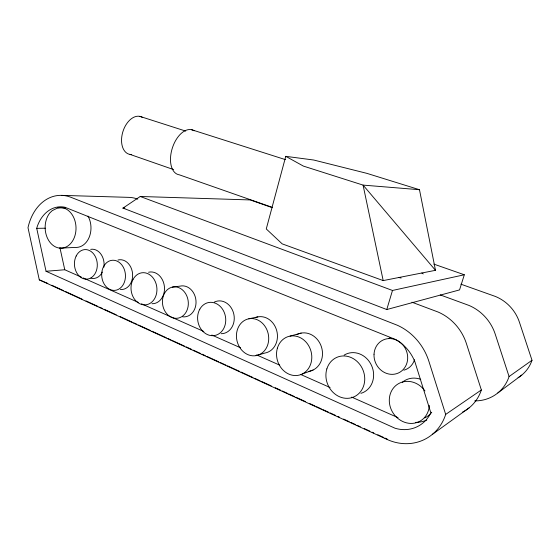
<?xml version="1.0" encoding="UTF-8"?>
<svg xmlns="http://www.w3.org/2000/svg" width="560" height="560" viewBox="0 0 560 560"><rect width="100%" height="100%" fill="white"/><g stroke="black" fill="none" stroke-linecap="round" stroke-linejoin="round"><path stroke-width="0.84" d="M285.761 156.338L266.266 228.949L282.184 243.866L383.194 280.588L435.477 270.319L419.482 189.714L366.898 173.362L313.754 160.027L285.761 156.338L303.394 166.096L363.069 185.101L419.482 189.714M36.722 228.354L37.121 226.919A34.888 26.446 87 0 1 65.023 207.277L395.409 339.437A40.845 36.715 64.4 0 1 414.967 362.005L430.836 412.811A35.434 31.808 60.2 0 1 395.01 428.218L46.046 271.271L36.722 228.354L45.311 228.2M386.764 309.533L392.483 290.465L464.317 274.771L459.55 289.912L386.764 309.533L123.018 208.103L140.231 196.483L250.243 199.941L272.475 207.711M497.868 392.917L521.773 375.088M432.278 434.441L469.308 407.722M474.754 400.89A40.32 37.485 50.7 0 0 509.075 376.558L532 360.269L519.435 322.245A40.229 38.045 49.7 0 0 495.46 296.478L460.894 284.172M445.683 414.414L428.918 361.403A54.978 49.434 64.4 0 0 397.376 325.269L70.917 197.302A46.298 35.105 87 0 0 28 227.703L39.284 279.839L386.953 439.39A49.847 44.751 60.2 0 0 445.683 414.414L481.355 389.956L466.41 343.574A48.461 44.639 60.5 0 0 438.123 312.046L411.929 302.204M57.813 207.872L52.227 210.637L49.833 212.919A20.356 15.428 87.8 0 0 52.675 245.084A20.356 15.428 87.8 0 0 75.439 233.8A20.356 15.428 87.8 0 0 60.781 207.494L57.813 207.872L65.415 207.956M302.232 374.003L313.096 370.034M256.025 355.649A18.774 15.995 77.3 0 0 264.516 325.619A18.774 15.995 77.3 0 0 237.195 330.323A18.774 15.995 77.3 0 0 256.025 355.649L264.922 353.045A18.424 15.792 77.1 0 0 276.731 330.666A18.424 15.792 77.1 0 0 255.444 317.59M290.087 336.098L301.189 333.095M248.815 318.801L257.817 316.89M172.312 287.112L180.173 286.111A15.568 12.782 82.1 0 1 195.979 300.678A15.568 12.782 82.1 0 1 182.672 316.827M39.284 279.839L47.838 283.43M46.046 271.271L64.764 269.759L81.543 277.207M60.046 248.157L75.187 247.422A19.901 15.246 87.8 0 0 89.222 237.209A19.901 15.246 87.8 0 0 88.011 216.09M61.768 195.37L129.115 197.372A41.685 33.138 87.1 0 1 137.739 199.129M398.748 277.529L401.135 278.033M191.527 129.689L285.488 159.649M139.923 116.389L185.724 131.089M130.053 154.42L173.6 169.582M272.384 207.41L179.375 174.832A23.429 13.44 -72.4 0 1 172.522 147.504A23.429 13.44 -72.4 0 1 194.124 130.788M433.853 264.117L464.317 274.771M440.23 294.91L468.944 305.417A44.541 41.615 55.5 0 1 495.243 334.187L509.075 376.558M140.231 196.483L392.483 290.465M83.146 277.914L138.292 302.393M141.484 303.814L203.826 331.478M211.82 335.027L240.59 347.795M256.578 354.893L279.755 365.176M300.531 374.402L330.106 387.527M351.68 397.103L398.041 417.676M51.814 285.257L63.735 290.724M65.331 291.459L82.026 299.117M86.002 300.937L97.923 306.404M99.519 307.139L102.697 308.595M104.286 309.323L116.214 314.797M120.19 316.617L132.111 322.091M133.707 322.819L136.885 324.275M138.474 325.003L150.402 330.477M151.991 331.205L166.299 337.771M167.895 338.499L171.073 339.955M172.662 340.69L184.59 346.157M186.179 346.885L191.744 349.44M193.333 350.168L200.487 353.451M202.083 354.179L205.261 355.635M206.85 356.37L218.778 361.837M220.367 362.565L225.932 365.12M227.521 365.848L239.449 371.322M241.038 372.05L252.966 377.517M254.555 378.245L260.12 380.8M261.709 381.528L271.25 385.903M275.226 387.73L280.791 390.285M282.38 391.013L287.154 393.197M288.743 393.932L294.308 396.48M295.897 397.208L305.438 401.59M309.414 403.41L314.979 405.965M316.568 406.693L321.342 408.884M322.931 409.612L328.496 412.16M330.085 412.895L335.65 415.443M338.037 416.542L339.626 417.27M343.602 419.09L349.167 421.645M350.756 422.373L355.53 424.564M357.119 425.292L360.297 426.748M364.273 428.575L369.838 431.123M372.225 432.222L373.814 432.95M377.79 434.77L383.355 437.325M384.944 438.053L387.331 439.152M421.848 272.993L423.241 273.924M435.477 270.319L363.069 185.101L383.194 280.588M59.906 247.604L64.764 269.759M481.355 389.956A43.883 40.292 55.8 0 1 462.28 412.272M426.755 420.112A34.244 30.947 59.2 0 1 415.548 422.401M402.29 382.368A21.196 19.075 58.1 0 1 420.749 379.372M431.739 412.223A21.196 19.075 58.1 0 1 424.585 417.921M414.533 359.702A17.759 16.24 64.3 0 1 403.879 370.195M388.85 338.541A17.759 16.24 64.3 0 1 390.285 337.631M344.127 355.117A21.021 18.704 67.3 0 1 371.651 365.729A21.021 18.704 67.3 0 1 360.913 393.344M296.975 334.53A19.544 17.094 73.2 0 1 321.433 346.885A19.544 17.094 73.2 0 1 308.826 371.378M429.289 405.384A21.616 19.383 58.7 0 1 402.808 421.54A21.616 19.383 58.7 0 1 392.945 388.668A21.616 19.383 58.7 0 1 424.956 390.936M214.347 302.078A16.499 13.839 80.1 0 1 233.821 314.146A16.499 13.839 80.1 0 1 221.193 333.718M148.575 272.23A15.932 12.831 83.6 0 1 164.395 286.489A15.932 12.831 83.6 0 1 151.977 303.73M117.985 260.001A14.938 11.795 84.8 0 1 132.573 273.735A14.938 11.795 84.8 0 1 120.386 289.492M102.396 272.048A14.658 11.354 85.6 0 1 90.86 278.187M90.706 249.354A14.658 11.354 85.6 0 1 103.908 267.12M131.698 154.511A19.677 12.404 -72.9 0 1 122.675 132.405A19.677 12.404 -72.9 0 1 142.191 117.285M532 360.269A36.4 34.202 45.1 0 1 518.07 377.692M124.761 208.124L123.018 208.103L124.761 208.124M132.993 279.538A16.142 12.929 83.6 0 0 143.472 304.829A16.142 12.929 83.6 0 0 155.449 281.988A16.142 12.929 83.6 0 0 132.993 279.538M374.024 354.235A18.179 16.541 65 0 0 398.482 372.96A18.179 16.541 65 0 0 400.029 342.209A18.179 16.541 65 0 0 374.024 354.235M326.858 368.879A21.532 19.047 67.8 0 0 349.356 398.181A21.532 19.047 67.8 0 0 359.772 364.385A21.532 19.047 67.8 0 0 326.858 368.879M277.382 348.187A20.048 17.409 73.5 0 0 297.885 375.375A20.048 17.409 73.5 0 0 307.244 343.553A20.048 17.409 73.5 0 0 277.382 348.187M199.794 309.197A16.772 13.986 80.1 0 0 211.064 335.615A16.772 13.986 80.1 0 0 224.154 312.214A16.772 13.986 80.1 0 0 199.794 309.197M164.423 293.461A15.792 12.894 82.2 0 0 174.853 318.262A15.792 12.894 82.2 0 0 186.851 296.051A15.792 12.894 82.2 0 0 164.423 293.461M103.481 266.756A15.113 11.872 84.8 0 0 113.141 290.36A15.113 11.872 84.8 0 0 124.082 268.842A15.113 11.872 84.8 0 0 103.481 266.756M76.16 256.046A14.812 11.417 85.6 0 0 85.484 279.125A14.812 11.417 85.6 0 0 95.963 257.936A14.812 11.417 85.6 0 0 76.16 256.046"/></g></svg>
